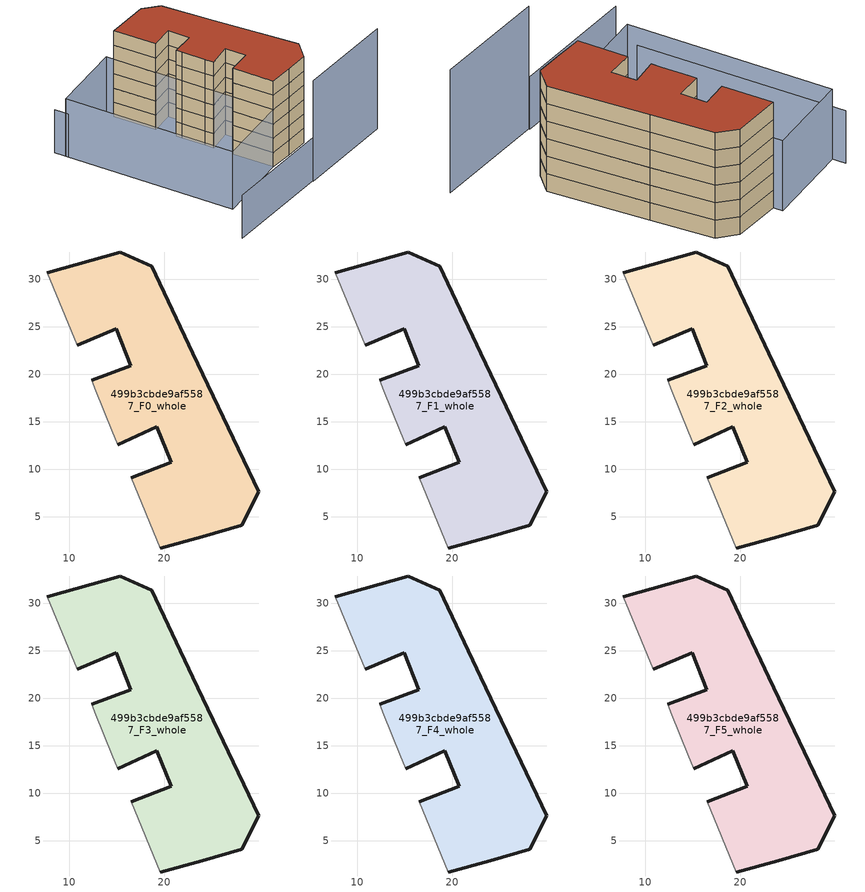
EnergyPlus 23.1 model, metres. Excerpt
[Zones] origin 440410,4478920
499b3cbde9af5587_F0_whole
 floor ground (EU_floor_Construction): 18.71,31.37 23.05,22.25 29.96,7.64 28.2,4.11 24.01,2.92 19.59,1.72 16.57,9.12 20.76,10.73 19.25,14.48 15.14,12.6 14.52,14.11 12.8,18.27 12.37,19.4 16.52,20.91 14.99,24.81 10.87,23.09 7.72,30.69 15.41,32.89 z0
 wall outside (EU_wall_Construction): 19.59,1.72 24.01,2.92 28.2,4.11 29.96,7.64 23.05,22.25 18.71,31.37 15.41,32.89 7.72,30.69 / 10.87,23.09 14.99,24.81 16.52,20.91 12.37,19.4 / 15.14,12.6 19.25,14.48 20.76,10.73 16.57,9.12 z0:3
 wall adiabatic (EU_wall_Construction): 7.72,30.69 10.87,23.09 / 12.37,19.4 12.8,18.27 14.52,14.11 15.14,12.6 / 16.57,9.12 19.59,1.72 z0:3
499b3cbde9af5587_F1_whole
 floor to 499b3cbde9af5587_F0_whole (EU_floor_Construction): 18.71,31.37 23.05,22.25 29.96,7.64 28.2,4.11 24.01,2.92 19.59,1.72 16.57,9.12 20.76,10.73 19.25,14.48 15.14,12.6 14.52,14.11 12.8,18.27 12.37,19.4 16.52,20.91 14.99,24.81 10.87,23.09 7.72,30.69 15.41,32.89 z3
 wall outside (EU_wall_Construction): 19.59,1.72 24.01,2.92 28.2,4.11 29.96,7.64 23.05,22.25 18.71,31.37 15.41,32.89 7.72,30.69 / 10.87,23.09 14.99,24.81 16.52,20.91 12.37,19.4 / 15.14,12.6 19.25,14.48 20.76,10.73 16.57,9.12 z3:6
 wall adiabatic (EU_wall_Construction): 7.72,30.69 10.87,23.09 / 12.37,19.4 12.8,18.27 14.52,14.11 15.14,12.6 / 16.57,9.12 19.59,1.72 z3:6
499b3cbde9af5587_F2_whole
 floor to 499b3cbde9af5587_F1_whole (EU_floor_Construction): 18.71,31.37 23.05,22.25 29.96,7.64 28.2,4.11 24.01,2.92 19.59,1.72 16.57,9.12 20.76,10.73 19.25,14.48 15.14,12.6 14.52,14.11 12.8,18.27 12.37,19.4 16.52,20.91 14.99,24.81 10.87,23.09 7.72,30.69 15.41,32.89 z6
 wall outside (EU_wall_Construction): 19.59,1.72 24.01,2.92 28.2,4.11 29.96,7.64 23.05,22.25 18.71,31.37 15.41,32.89 7.72,30.69 / 10.87,23.09 14.99,24.81 16.52,20.91 12.37,19.4 / 15.14,12.6 19.25,14.48 20.76,10.73 16.57,9.12 z6:9
 wall adiabatic (EU_wall_Construction): 7.72,30.69 10.87,23.09 / 12.37,19.4 12.8,18.27 14.52,14.11 15.14,12.6 / 16.57,9.12 19.59,1.72 z6:9
499b3cbde9af5587_F3_whole
 floor to 499b3cbde9af5587_F2_whole (EU_floor_Construction): 18.71,31.37 23.05,22.25 29.96,7.64 28.2,4.11 24.01,2.92 19.59,1.72 16.57,9.12 20.76,10.73 19.25,14.48 15.14,12.6 14.52,14.11 12.8,18.27 12.37,19.4 16.52,20.91 14.99,24.81 10.87,23.09 7.72,30.69 15.41,32.89 z9
 wall outside (EU_wall_Construction): 19.59,1.72 24.01,2.92 28.2,4.11 29.96,7.64 23.05,22.25 18.71,31.37 15.41,32.89 7.72,30.69 / 10.87,23.09 14.99,24.81 16.52,20.91 12.37,19.4 / 15.14,12.6 19.25,14.48 20.76,10.73 16.57,9.12 z9:12
 wall adiabatic (EU_wall_Construction): 7.72,30.69 10.87,23.09 / 12.37,19.4 12.8,18.27 14.52,14.11 15.14,12.6 / 16.57,9.12 19.59,1.72 z9:12
499b3cbde9af5587_F4_whole
 floor to 499b3cbde9af5587_F3_whole (EU_floor_Construction): 18.71,31.37 23.05,22.25 29.96,7.64 28.2,4.11 24.01,2.92 19.59,1.72 16.57,9.12 20.76,10.73 19.25,14.48 15.14,12.6 14.52,14.11 12.8,18.27 12.37,19.4 16.52,20.91 14.99,24.81 10.87,23.09 7.72,30.69 15.41,32.89 z12
 wall outside (EU_wall_Construction): 19.59,1.72 24.01,2.92 28.2,4.11 29.96,7.64 23.05,22.25 18.71,31.37 15.41,32.89 7.72,30.69 / 10.87,23.09 14.99,24.81 16.52,20.91 12.37,19.4 / 15.14,12.6 19.25,14.48 20.76,10.73 16.57,9.12 z12:15
 wall adiabatic (EU_wall_Construction): 7.72,30.69 10.87,23.09 / 12.37,19.4 12.8,18.27 14.52,14.11 15.14,12.6 / 16.57,9.12 19.59,1.72 z12:15
499b3cbde9af5587_F5_whole
 floor to 499b3cbde9af5587_F4_whole (EU_floor_Construction): 18.71,31.37 23.05,22.25 29.96,7.64 28.2,4.11 24.01,2.92 19.59,1.72 16.57,9.12 20.76,10.73 19.25,14.48 15.14,12.6 14.52,14.11 12.8,18.27 12.37,19.4 16.52,20.91 14.99,24.81 10.87,23.09 7.72,30.69 15.41,32.89 z15
 wall outside (EU_wall_Construction): 19.59,1.72 24.01,2.92 28.2,4.11 29.96,7.64 23.05,22.25 18.71,31.37 15.41,32.89 7.72,30.69 / 10.87,23.09 14.99,24.81 16.52,20.91 12.37,19.4 / 15.14,12.6 19.25,14.48 20.76,10.73 16.57,9.12 z15:18
 wall adiabatic (EU_wall_Construction): 7.72,30.69 10.87,23.09 / 12.37,19.4 12.8,18.27 14.52,14.11 15.14,12.6 / 16.57,9.12 19.59,1.72 z15:18
 roof outside (EU_roof_Construction): 28.2,4.11 29.96,7.64 23.05,22.25 18.71,31.37 15.41,32.89 7.72,30.69 10.87,23.09 14.99,24.81 16.52,20.91 12.37,19.4 12.8,18.27 14.52,14.11 15.14,12.6 19.25,14.48 20.76,10.73 16.57,9.12 19.59,1.72 24.01,2.92 z18
shading: 2.06,-11.49 22.25,-5.72 / -6.98,28.67 5.66,-2.19 z0:9; 22.27,-5.86 40.67,-0.62 z0:21; 6.26,-3.72 -6.16,26.67 / -6.16,26.67 7.18,32.12 / 7.18,32.12 19.6,1.73 / 19.6,1.73 6.26,-3.72 z0:12
[Building]
EU S2 Campaign: North Axis=0; Terrain=City; Solar Distribution=FullExterior
[Site:Location]
Madrid: Latitude=40.5; Longitude=-3.5; Time Zone=1; Elevation=609
[SizingPeriod:WeatherFileDays]
AnnualSizingPeriod: Begin Month=1; Begin Day of Month=1; End Month=12; End Day of Month=31; Day of Week for Start Day=Monday; Use Weather File Daylight Saving Period=No; Use Weather File Rain and Snow Indicators=No
[MATERIAL]
EU_InternalMass_Material: Roughness=MediumRough; Thickness=0.1; Conductivity=1; Density=1800; Specific Heat=900; Thermal Absorptance=0.9; Solar Absorptance=0.7; Visible Absorptance=0.7
[MATERIAL:NOMASS] Roughness=MediumRough; Thermal Absorptance=0.9; Solar Absorptance=0.7; Visible Absorptance=0.7
Name | Thermal Resistance
EU_wall_NoMass | 0.609216
EU_roof_NoMass | 0.513268
EU_floor_NoMass | 0.568163
[CONSTRUCTION]
EU_wall_Construction: EU_wall_NoMass
EU_roof_Construction: EU_roof_NoMass
EU_floor_Construction: EU_floor_NoMass
EU_InternalMass_Construction: EU_InternalMass_Material
[ZONE] Type=1; Multiplier=1; Ceiling Height=autocalculate; Floor Area=autocalculate; Part of Total Floor Area=Yes
Name | Volume
499b3cbde9af5587_F0_whole | 919.304
499b3cbde9af5587_F1_whole; 499b3cbde9af5587_F2_whole; 499b3cbde9af5587_F3_whole; 499b3cbde9af5587_F4_whole; 499b3cbde9af5587_F5_whole | 919.303
[INTERNALMASS] Construction=EU_InternalMass_Construction; Surface Area=306.435
Name | Zone or ZoneList
499b3cbde9af5587_F0_whole_EU_InternalMass | 499b3cbde9af5587_F0_whole
499b3cbde9af5587_F1_whole_EU_InternalMass | 499b3cbde9af5587_F1_whole
499b3cbde9af5587_F2_whole_EU_InternalMass | 499b3cbde9af5587_F2_whole
499b3cbde9af5587_F3_whole_EU_InternalMass | 499b3cbde9af5587_F3_whole
499b3cbde9af5587_F4_whole_EU_InternalMass | 499b3cbde9af5587_F4_whole
499b3cbde9af5587_F5_whole_EU_InternalMass | 499b3cbde9af5587_F5_whole
[OTHEREQUIPMENT] Fuel Type=Electricity; Design Level Calculation Method=Watts/Area; Power per Zone Floor Area=1; Fraction Latent=0; Fraction Radiant=0; Fraction Lost=0; Carbon Dioxide Generation Rate=0; EndUse Subcategory=EU_Step8_InternalGains
Name | Zone or ZoneList or Space or SpaceList | Schedule
EU_Step8_InternalGain_499b3cbde9af5587_F0_whole_f000 | 499b3cbde9af5587_F0_whole | EU_Step8_GainSchedule_499b3cbde9af5587_F0_whole_f000
EU_Step8_InternalGain_499b3cbde9af5587_F1_whole_f000 | 499b3cbde9af5587_F1_whole | EU_Step8_GainSchedule_499b3cbde9af5587_F1_whole_f000
EU_Step8_InternalGain_499b3cbde9af5587_F2_whole_f000 | 499b3cbde9af5587_F2_whole | EU_Step8_GainSchedule_499b3cbde9af5587_F2_whole_f000
EU_Step8_InternalGain_499b3cbde9af5587_F3_whole_f000 | 499b3cbde9af5587_F3_whole | EU_Step8_GainSchedule_499b3cbde9af5587_F3_whole_f000
EU_Step8_InternalGain_499b3cbde9af5587_F4_whole_f000 | 499b3cbde9af5587_F4_whole | EU_Step8_GainSchedule_499b3cbde9af5587_F4_whole_f000
EU_Step8_InternalGain_499b3cbde9af5587_F5_whole_f000 | 499b3cbde9af5587_F5_whole | EU_Step8_GainSchedule_499b3cbde9af5587_F5_whole_f000
[ZONEVENTILATION:DESIGNFLOWRATE] Schedule=EU_AlwaysOn; Design Flow Rate Calculation Method=AirChanges/Hour; Air Changes per Hour=0.752966; Ventilation Type=Natural; Fan Pressure Rise=0; Fan Total Efficiency=1; Constant Term Coefficient=1; Temperature Term Coefficient=0; Velocity Term Coefficient=0; Velocity Squared Term Coefficient=0; Minimum Indoor Temperature=-100; Maximum Indoor Temperature=100; Delta Temperature=-100; Minimum Outdoor Temperature=-100; Maximum Outdoor Temperature=100; Maximum Wind Speed=40
Name | Zone or ZoneList or Space or SpaceList
EU_ConstantAir_499b3cbde9af5587_F0_whole | 499b3cbde9af5587_F0_whole
EU_ConstantAir_499b3cbde9af5587_F1_whole | 499b3cbde9af5587_F1_whole
EU_ConstantAir_499b3cbde9af5587_F2_whole | 499b3cbde9af5587_F2_whole
EU_ConstantAir_499b3cbde9af5587_F3_whole | 499b3cbde9af5587_F3_whole
EU_ConstantAir_499b3cbde9af5587_F4_whole | 499b3cbde9af5587_F4_whole
EU_ConstantAir_499b3cbde9af5587_F5_whole | 499b3cbde9af5587_F5_whole
[HVACTEMPLATE:THERMOSTAT] Constant Heating Setpoint=20; Constant Cooling Setpoint=50
EU_HeatOnly_499b3cbde9af5587_F0_whole; EU_HeatOnly_499b3cbde9af5587_F1_whole; EU_HeatOnly_499b3cbde9af5587_F2_whole; EU_HeatOnly_499b3cbde9af5587_F3_whole; EU_HeatOnly_499b3cbde9af5587_F4_whole; EU_HeatOnly_499b3cbde9af5587_F5_whole
[HVACTEMPLATE:ZONE:IDEALLOADSAIRSYSTEM] System Availability Schedule=EU_AlwaysOn; Maximum Heating Supply Air Temperature=50; Minimum Cooling Supply Air Temperature=13; Maximum Heating Supply Air Humidity Ratio=0.0156; Minimum Cooling Supply Air Humidity Ratio=0.0077; Heating Limit=NoLimit; Cooling Limit=NoLimit; Heating Availability Schedule=EU_AlwaysOn; Cooling Availability Schedule=EU_CoolingOff; Dehumidification Control Type=ConstantSensibleHeatRatio; Cooling Sensible Heat Ratio=0.7; Dehumidification Setpoint=60; Humidification Control Type=None; Humidification Setpoint=30; Outdoor Air Method=None; Outdoor Air Flow Rate per Person=0.00944; Outdoor Air Flow Rate per Zone Floor Area=0; Outdoor Air Flow Rate per Zone=0; Demand Controlled Ventilation Type=None; Outdoor Air Economizer Type=NoEconomizer; Heat Recovery Type=None; Sensible Heat Recovery Effectiveness=0.7; Latent Heat Recovery Effectiveness=0.65
Name | Template Thermostat
499b3cbde9af5587_F0_whole | EU_HeatOnly_499b3cbde9af5587_F0_whole
499b3cbde9af5587_F1_whole | EU_HeatOnly_499b3cbde9af5587_F1_whole
499b3cbde9af5587_F2_whole | EU_HeatOnly_499b3cbde9af5587_F2_whole
499b3cbde9af5587_F3_whole | EU_HeatOnly_499b3cbde9af5587_F3_whole
499b3cbde9af5587_F4_whole | EU_HeatOnly_499b3cbde9af5587_F4_whole
499b3cbde9af5587_F5_whole | EU_HeatOnly_499b3cbde9af5587_F5_whole
[SIZING:ZONE] Zone Cooling Design Supply Air Temperature Input Method=SupplyAirTemperature; Zone Cooling Design Supply Air Temperature=13; Zone Heating Design Supply Air Temperature Input Method=SupplyAirTemperature; Zone Heating Design Supply Air Temperature=50; Zone Cooling Design Supply Air Humidity Ratio=0.008; Zone Heating Design Supply Air Humidity Ratio=0.008; Cooling Design Air Flow Method=DesignDay; Cooling Design Air Flow Rate=0; Cooling Minimum Air Flow per Zone Floor Area=0.000762; Cooling Minimum Air Flow=0; Cooling Minimum Air Flow Fraction=0.2; Heating Design Air Flow Method=DesignDay; Heating Design Air Flow Rate=0; Heating Maximum Air Flow per Zone Floor Area=0.002032; Heating Maximum Air Flow=0.141576; Heating Maximum Air Flow Fraction=0.3; Account for Dedicated Outdoor Air System=No; Dedicated Outdoor Air System Control Strategy=NeutralSupplyAir; Dedicated Outdoor Air Low Setpoint Temperature for Design=autosize; Dedicated Outdoor Air High Setpoint Temperature for Design=autosize; Zone Load Sizing Method=Sensible Load Only No Latent Load; Zone Latent Cooling Design Supply Air Humidity Ratio Input Method=HumidityRatioDifference; Zone Cooling Design Supply Air Humidity Ratio Difference=0.005; Zone Latent Heating Design Supply Air Humidity Ratio Input Method=HumidityRatioDifference; Zone Humidification Design Supply Air Humidity Ratio Difference=0.005
499b3cbde9af5587_F0_whole; 499b3cbde9af5587_F1_whole; 499b3cbde9af5587_F2_whole; 499b3cbde9af5587_F3_whole; 499b3cbde9af5587_F4_whole; 499b3cbde9af5587_F5_whole
[SCHEDULE:CONSTANT]
Name | Hourly Value
EU_AlwaysOn | 1
EU_CoolingOff | 0
[SCHEDULE:FILE] Column Number=1; Rows to Skip at Top=0; Number of Hours of Data=8760; Column Separator=Comma; Interpolate to Timestep=No; Minutes per Item=60; Adjust Schedule for Daylight Savings=Yes
Name | File
EU_Step8_GainSchedule_499b3cbde9af5587_F0_whole_f000 | ../../schedules/499b3cbde9af5587/499b3cbde9af5587_F0_whole_f000_gain.csv
EU_Step8_GainSchedule_499b3cbde9af5587_F1_whole_f000 | ../../schedules/499b3cbde9af5587/499b3cbde9af5587_F1_whole_f000_gain.csv
EU_Step8_GainSchedule_499b3cbde9af5587_F2_whole_f000 | ../../schedules/499b3cbde9af5587/499b3cbde9af5587_F2_whole_f000_gain.csv
EU_Step8_GainSchedule_499b3cbde9af5587_F3_whole_f000 | ../../schedules/499b3cbde9af5587/499b3cbde9af5587_F3_whole_f000_gain.csv
EU_Step8_GainSchedule_499b3cbde9af5587_F4_whole_f000 | ../../schedules/499b3cbde9af5587/499b3cbde9af5587_F4_whole_f000_gain.csv
EU_Step8_GainSchedule_499b3cbde9af5587_F5_whole_f000 | ../../schedules/499b3cbde9af5587/499b3cbde9af5587_F5_whole_f000_gain.csv
